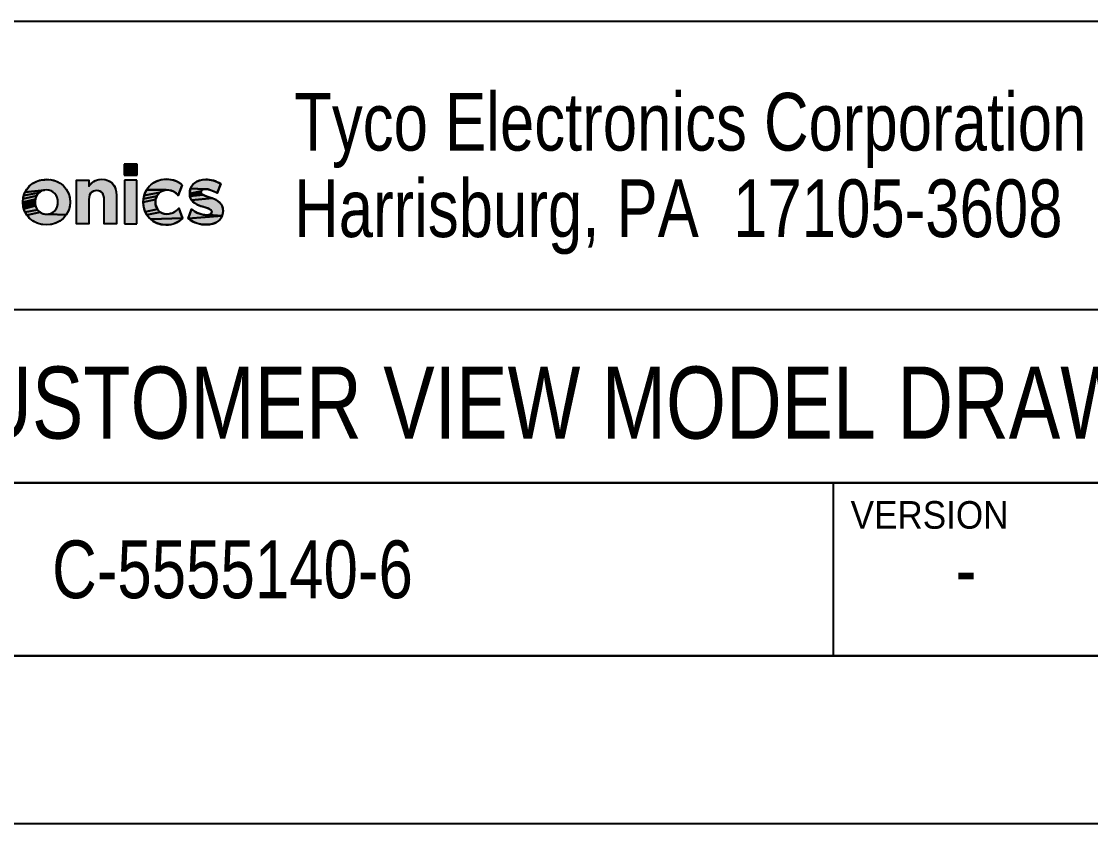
# Model space of a CAD drawing. Extents: x 0 to 420, y 0 to 297.
# Drawn here: x 308.7 to 367.5, y 0 to 44.2 of the extents above; entities that cross this region are included whole.
import ezdxf
from ezdxf.enums import TextEntityAlignment as Align

# ---------------------------------------------------------------- set-up
doc = ezdxf.new("R2010")
doc.units = 0
doc.header["$LTSCALE"] = 23.1
doc.layers.get('0').update_dxf_attribs({"linetype": 'CONTINUOUS'})
doc.layers.add('DRAFT_ENTITY', color=7, linetype='CONTINUOUS')
doc.styles.get("Standard").update_dxf_attribs({"font": 'txt', "width": 0.95})
doc.styles.add('TEXTSTYLE_2', font='txt', dxfattribs={"width": 0.8})

# ---------------------------------------------------------------- blocks, each defined once
blk = doc.blocks.new('TE_H_SMALL_1CPOS_BL0', base_point=(299.304, 35.924))
at = {"linetype": 'CONTINUOUS'}
for points in [[(310.436, 35.412), (310.618, 35.344), (310.785, 35.251), (310.935, 35.135), (311, 35.072), (311.118, 34.927), (311.213, 34.766), (311.282, 34.592), (311.324, 34.408), (311.338, 34.217), (311.324, 34.026), (311.282, 33.842), (311.213, 33.667), (311.118, 33.505), (310.139, 33.553), (310.233, 33.574), (310.32, 33.608), (310.398, 33.654), (310.468, 33.711), (310.529, 33.78), (310.579, 33.86), (310.619, 33.949), (310.647, 34.048), (310.661, 34.153), (310.663, 34.208), (310.656, 34.313), (310.634, 34.414), (310.617, 34.467), (310.575, 34.557), (310.522, 34.639), (310.459, 34.709), (310.386, 34.769), (310.306, 34.816), (310.22, 34.85), (310.127, 34.871), (310.029, 34.878), (309.927, 34.871), (308.854, 34.757), (308.949, 34.919), (309.068, 35.065), (309.139, 35.134), (309.29, 35.251), (309.458, 35.344), (309.64, 35.412), (310.242, 35.454)], [(313.071, 35.468), (313.235, 35.455), (313.38, 35.42), (313.506, 35.363), (313.563, 35.326), (313.616, 35.285), (313.709, 35.187), (313.783, 35.069), (313.84, 34.931), (313.876, 34.77), (313.89, 34.585), (313.89, 34.572), (313.89, 33.011), (313.206, 33.011), (313.206, 34.356), (313.201, 34.451), (313.176, 34.575), (313.133, 34.673), (313.074, 34.748), (312.997, 34.802), (312.904, 34.835), (312.792, 34.847), (312.714, 34.841), (312.613, 34.815), (312.528, 34.767), (312.492, 34.735), (312.46, 34.698), (312.409, 34.609), (312.376, 34.496), (312.365, 34.356), (312.365, 33.011), (311.681, 33.011), (311.681, 35.422), (312.365, 35.422), (312.365, 35.081), (312.437, 35.168), (312.549, 35.278), (312.664, 35.36), (312.786, 35.419), (312.92, 35.455)], [(316.427, 35.455), (316.618, 35.468), (316.831, 35.455), (317.017, 35.42), (317.181, 35.362), (317.328, 35.283), (317.463, 35.18), (317.504, 35.143), (317.289, 34.574), (317.248, 34.622), (317.14, 34.723), (317.025, 34.797), (316.901, 34.848), (316.766, 34.876), (316.614, 34.878), (315.542, 34.884), (315.648, 35.03), (315.774, 35.159), (315.917, 35.267), (316.075, 35.353), (316.245, 35.416)], [(318.797, 35.454), (318.984, 35.442), (319.181, 35.404), (319.259, 35.382), (319.453, 35.309), (319.631, 35.217), (319.436, 34.702), (319.252, 34.8), (319.066, 34.874), (318.909, 34.915), (318.783, 34.928), (317.962, 34.961), (318.019, 35.079), (318.097, 35.182), (318.194, 35.271), (318.313, 35.346), (318.45, 35.402), (318.606, 35.439), (318.778, 35.454)], [(309.668, 34.771), (309.598, 34.713), (308.784, 34.582), (308.854, 34.757), (309.927, 34.871), (309.833, 34.85), (309.746, 34.816)], [(316.173, 34.649), (316.103, 34.54), (315.367, 34.396), (315.406, 34.577), (316.262, 34.74)], [(316.367, 34.81), (316.262, 34.74), (315.406, 34.577), (315.47, 34.749), (315.542, 34.884), (316.614, 34.878), (316.485, 34.856)], [(318.558, 34.842), (318.543, 34.816), (317.915, 34.685), (317.927, 34.83), (317.962, 34.961), (318.721, 34.924), (318.636, 34.902), (318.578, 34.865)], [(318.544, 34.704), (318.58, 34.657), (318.648, 34.609), (317.927, 34.547), (317.918, 34.613), (317.915, 34.685), (318.543, 34.816), (318.532, 34.757)], [(309.447, 34.475), (309.419, 34.376), (308.728, 34.208), (308.742, 34.398), (309.486, 34.564)], [(309.403, 34.217), (309.41, 34.112), (309.431, 34.011), (308.784, 33.832), (308.742, 34.016), (308.728, 34.208), (309.419, 34.376), (309.405, 34.271)], [(309.537, 34.644), (309.486, 34.564), (308.742, 34.398), (308.784, 34.582), (309.598, 34.713)], [(316.08, 34.489), (316.042, 34.358), (315.354, 34.208), (315.367, 34.396), (316.103, 34.54)], [(316.029, 34.217), (316.042, 34.077), (316.08, 33.945), (316.142, 33.825), (315.47, 33.67), (315.406, 33.84), (315.367, 34.021), (315.354, 34.208), (316.042, 34.358)], [(318.766, 34.557), (318.981, 34.483), (319.162, 34.421), (318.015, 34.325), (317.961, 34.428), (317.927, 34.547), (318.648, 34.609)], [(319.335, 34.347), (319.468, 34.269), (319.571, 34.186), (319.649, 34.096), (319.704, 33.996), (319.739, 33.883), (319.748, 33.82), (319.751, 33.753), (319.739, 33.599), (319.705, 33.463), (318.95, 33.504), (319.034, 33.53), (319.091, 33.568), (319.11, 33.592), (319.124, 33.619), (319.135, 33.681), (319.132, 33.71), (319.123, 33.736), (319.087, 33.783), (319.022, 33.828), (318.91, 33.876), (318.711, 33.937), (318.69, 33.943), (318.475, 34.011), (318.314, 34.079), (318.188, 34.152), (318.09, 34.234), (318.015, 34.325), (319.162, 34.421)], [(309.491, 33.867), (309.544, 33.786), (308.853, 33.659), (308.784, 33.832), (309.431, 34.011), (309.449, 33.957)], [(309.608, 33.715), (309.68, 33.656), (308.948, 33.498), (308.853, 33.659), (309.544, 33.786)], [(310.038, 33.546), (310.139, 33.553), (311.118, 33.505), (310.999, 33.359), (310.928, 33.29), (310.777, 33.174), (310.609, 33.08), (310.426, 33.012), (310.232, 32.971), (310.029, 32.956), (309.825, 32.971), (309.631, 33.012), (309.449, 33.08), (309.282, 33.173), (309.132, 33.289), (309.067, 33.353), (308.948, 33.498), (309.68, 33.656), (309.76, 33.608), (309.846, 33.574), (309.939, 33.553)], [(316.201, 33.747), (316.296, 33.661), (315.557, 33.511), (315.47, 33.67), (316.142, 33.825)], [(316.641, 33.546), (316.786, 33.559), (316.925, 33.596), (317.059, 33.657), (317.182, 33.741), (317.289, 33.842), (317.321, 33.88), (317.527, 33.327), (315.769, 33.266), (315.644, 33.395), (315.557, 33.511), (316.296, 33.661), (316.403, 33.597), (316.519, 33.559)], [(318.846, 33.497), (318.95, 33.504), (319.705, 33.463), (317.825, 33.31), (318.018, 33.822), (318.157, 33.718), (318.317, 33.63), (318.491, 33.56), (318.667, 33.514), (318.697, 33.509)], [(317.473, 33.275), (317.444, 33.249), (317.305, 33.143), (317.159, 33.063), (316.999, 33.005), (316.817, 32.969), (316.609, 32.956), (316.42, 32.97), (316.239, 33.008), (316.069, 33.071), (315.911, 33.158), (315.769, 33.266), (317.527, 33.327), (317.514, 33.314)], [(319.65, 33.345), (319.576, 33.243), (319.482, 33.156), (319.367, 33.084), (319.231, 33.028), (319.072, 32.989), (318.889, 32.971), (318.829, 32.97), (318.731, 32.972), (318.532, 32.994), (318.342, 33.039), (318.162, 33.106), (317.99, 33.196), (317.825, 33.31), (319.705, 33.463)]]:
    blk.add_hatch(color=2, dxfattribs=at).paths.add_polyline_path(points)
at = {"color": 2, "linetype": 'CONTINUOUS'}
for p, q in [((315.025, 36.296), (314.305, 36.296)), ((314.305, 36.296), (314.305, 35.688)), ((315.025, 36.296), (314.305, 36.296)), ((314.305, 36.296), (314.305, 35.688)), ((315.025, 35.688), (315.025, 36.296)), ((315.025, 35.688), (315.025, 36.296)), ((314.305, 35.688), (315.025, 35.688)), ((314.305, 35.688), (315.025, 35.688)), ((315.007, 35.422), (314.323, 35.422)), ((314.323, 35.422), (314.323, 33.011)), ((315.007, 35.422), (314.323, 35.422)), ((314.323, 35.422), (314.323, 33.011)), ((315.007, 33.011), (315.007, 35.422)), ((315.007, 33.011), (315.007, 35.422)), ((314.323, 33.011), (315.007, 33.011)), ((314.323, 33.011), (315.007, 33.011))]:
    blk.add_line(p, q, dxfattribs=at)
for points in [[(310.436, 35.412), (310.618, 35.344), (310.785, 35.251), (310.935, 35.135), (311, 35.072), (311.118, 34.927), (311.213, 34.766), (311.282, 34.592), (311.324, 34.408), (311.338, 34.217), (311.324, 34.026), (311.282, 33.842), (311.213, 33.667), (311.118, 33.505), (310.139, 33.553), (310.233, 33.574), (310.32, 33.608), (310.398, 33.654), (310.468, 33.711), (310.529, 33.78), (310.579, 33.86), (310.619, 33.949), (310.647, 34.048), (310.661, 34.153), (310.663, 34.208), (310.656, 34.313), (310.634, 34.414), (310.617, 34.467), (310.575, 34.557), (310.522, 34.639), (310.459, 34.709), (310.386, 34.769), (310.306, 34.816), (310.22, 34.85), (310.127, 34.871), (310.029, 34.878), (309.927, 34.871), (308.854, 34.757), (308.949, 34.919), (309.068, 35.065), (309.139, 35.134), (309.29, 35.251), (309.458, 35.344), (309.64, 35.412), (310.242, 35.454), (310.436, 35.412)], [(313.071, 35.468), (313.235, 35.455), (313.38, 35.42), (313.506, 35.363), (313.563, 35.326), (313.616, 35.285), (313.709, 35.187), (313.783, 35.069), (313.84, 34.931), (313.876, 34.77), (313.89, 34.585), (313.89, 34.572), (313.89, 33.011), (313.206, 33.011), (313.206, 34.356), (313.201, 34.451), (313.176, 34.575), (313.133, 34.673), (313.074, 34.748), (312.997, 34.802), (312.904, 34.835), (312.792, 34.847), (312.714, 34.841), (312.613, 34.815), (312.528, 34.767), (312.492, 34.735), (312.46, 34.698), (312.409, 34.609), (312.376, 34.496), (312.365, 34.356), (312.365, 33.011), (311.681, 33.011), (311.681, 35.422), (312.365, 35.422), (312.365, 35.081), (312.437, 35.168), (312.549, 35.278), (312.664, 35.36), (312.786, 35.419), (312.92, 35.455), (313.071, 35.468)], [(316.427, 35.455), (316.618, 35.468), (316.831, 35.455), (317.017, 35.42), (317.181, 35.362), (317.328, 35.283), (317.463, 35.18), (317.504, 35.143), (317.289, 34.574), (317.248, 34.622), (317.14, 34.723), (317.025, 34.797), (316.901, 34.848), (316.766, 34.876), (316.614, 34.878), (315.542, 34.884), (315.648, 35.03), (315.774, 35.159), (315.917, 35.267), (316.075, 35.353), (316.245, 35.416), (316.427, 35.455)], [(318.797, 35.454), (318.984, 35.442), (319.181, 35.404), (319.259, 35.382), (319.453, 35.309), (319.631, 35.217), (319.436, 34.702), (319.252, 34.8), (319.066, 34.874), (318.909, 34.915), (318.783, 34.928), (317.962, 34.961), (318.019, 35.079), (318.097, 35.182), (318.194, 35.271), (318.313, 35.346), (318.45, 35.402), (318.606, 35.439), (318.778, 35.454), (318.797, 35.454)], [(309.668, 34.771), (309.598, 34.713), (308.784, 34.582), (308.854, 34.757), (309.927, 34.871), (309.833, 34.85), (309.746, 34.816), (309.668, 34.771)], [(316.173, 34.649), (316.103, 34.54), (315.367, 34.396), (315.406, 34.577), (316.262, 34.74), (316.173, 34.649)], [(316.367, 34.81), (316.262, 34.74), (315.406, 34.577), (315.47, 34.749), (315.542, 34.884), (316.614, 34.878), (316.485, 34.856), (316.367, 34.81)], [(318.558, 34.842), (318.543, 34.816), (317.915, 34.685), (317.927, 34.83), (317.962, 34.961), (318.721, 34.924), (318.636, 34.902), (318.578, 34.865), (318.558, 34.842)], [(318.544, 34.704), (318.58, 34.657), (318.648, 34.609), (317.927, 34.547), (317.918, 34.613), (317.915, 34.685), (318.543, 34.816), (318.532, 34.757), (318.544, 34.704)], [(309.447, 34.475), (309.419, 34.376), (308.728, 34.208), (308.742, 34.398), (309.486, 34.564), (309.447, 34.475)], [(309.403, 34.217), (309.41, 34.112), (309.431, 34.011), (308.784, 33.832), (308.742, 34.016), (308.728, 34.208), (309.419, 34.376), (309.405, 34.271), (309.403, 34.217)], [(309.537, 34.644), (309.486, 34.564), (308.742, 34.398), (308.784, 34.582), (309.598, 34.713), (309.537, 34.644)], [(316.08, 34.489), (316.042, 34.358), (315.354, 34.208), (315.367, 34.396), (316.103, 34.54), (316.08, 34.489)], [(316.029, 34.217), (316.042, 34.077), (316.08, 33.945), (316.142, 33.825), (315.47, 33.67), (315.406, 33.84), (315.367, 34.021), (315.354, 34.208), (316.042, 34.358), (316.029, 34.217)], [(318.766, 34.557), (318.981, 34.483), (319.162, 34.421), (318.015, 34.325), (317.961, 34.428), (317.927, 34.547), (318.648, 34.609), (318.766, 34.557)], [(319.335, 34.347), (319.468, 34.269), (319.571, 34.186), (319.649, 34.096), (319.704, 33.996), (319.739, 33.883), (319.748, 33.82), (319.751, 33.753), (319.739, 33.599), (319.705, 33.463), (318.95, 33.504), (319.034, 33.53), (319.091, 33.568), (319.11, 33.592), (319.124, 33.619), (319.135, 33.681), (319.132, 33.71), (319.123, 33.736), (319.087, 33.783), (319.022, 33.828), (318.91, 33.876), (318.711, 33.937), (318.69, 33.943), (318.475, 34.011), (318.314, 34.079), (318.188, 34.152), (318.09, 34.234), (318.015, 34.325), (319.162, 34.421), (319.335, 34.347)], [(309.491, 33.867), (309.544, 33.786), (308.853, 33.659), (308.784, 33.832), (309.431, 34.011), (309.449, 33.957), (309.491, 33.867)], [(309.608, 33.715), (309.68, 33.656), (308.948, 33.498), (308.853, 33.659), (309.544, 33.786), (309.608, 33.715)], [(310.038, 33.546), (310.139, 33.553), (311.118, 33.505), (310.999, 33.359), (310.928, 33.29), (310.777, 33.174), (310.609, 33.08), (310.426, 33.012), (310.232, 32.971), (310.029, 32.956), (309.825, 32.971), (309.631, 33.012), (309.449, 33.08), (309.282, 33.173), (309.132, 33.289), (309.067, 33.353), (308.948, 33.498), (309.68, 33.656), (309.76, 33.608), (309.846, 33.574), (309.939, 33.553), (310.038, 33.546)], [(316.201, 33.747), (316.296, 33.661), (315.557, 33.511), (315.47, 33.67), (316.142, 33.825), (316.201, 33.747)], [(316.641, 33.546), (316.786, 33.559), (316.925, 33.596), (317.059, 33.657), (317.182, 33.741), (317.289, 33.842), (317.321, 33.88), (317.527, 33.327), (315.769, 33.266), (315.644, 33.395), (315.557, 33.511), (316.296, 33.661), (316.403, 33.597), (316.519, 33.559), (316.641, 33.546)], [(318.846, 33.497), (318.95, 33.504), (319.705, 33.463), (317.825, 33.31), (318.018, 33.822), (318.157, 33.718), (318.317, 33.63), (318.491, 33.56), (318.667, 33.514), (318.697, 33.509), (318.846, 33.497)], [(317.473, 33.275), (317.444, 33.249), (317.305, 33.143), (317.159, 33.063), (316.999, 33.005), (316.817, 32.969), (316.609, 32.956), (316.42, 32.97), (316.239, 33.008), (316.069, 33.071), (315.911, 33.158), (315.769, 33.266), (317.527, 33.327), (317.514, 33.314), (317.473, 33.275)], [(319.65, 33.345), (319.576, 33.243), (319.482, 33.156), (319.367, 33.084), (319.231, 33.028), (319.072, 32.989), (318.889, 32.971), (318.829, 32.97), (318.731, 32.972), (318.532, 32.994), (318.342, 33.039), (318.162, 33.106), (317.99, 33.196), (317.825, 33.31), (319.705, 33.463), (319.65, 33.345)]]:
    blk.add_lwpolyline(points, dxfattribs=at)
for points, knots in [([(310.038, 35.468), (309.286, 35.468), (308.728, 34.905), (308.728, 34.208), (308.728, 33.51), (309.282, 32.956), (310.029, 32.956), (310.78, 32.956), (311.338, 33.519), (311.338, 34.217), (311.338, 34.914), (310.785, 35.468), (310.038, 35.468)], [0, 0, 0, 0, 1, 1, 1, 2, 2, 2, 3, 3, 3, 4, 4, 4, 4]), ([(310.038, 35.468), (309.286, 35.468), (308.728, 34.905), (308.728, 34.208), (308.728, 33.51), (309.282, 32.956), (310.029, 32.956), (310.78, 32.956), (311.338, 33.519), (311.338, 34.217), (311.338, 34.914), (310.785, 35.468), (310.038, 35.468)], [0, 0, 0, 0, 1, 1, 1, 2, 2, 2, 3, 3, 3, 4, 4, 4, 4]), ([(313.071, 35.468), (312.724, 35.468), (312.522, 35.283), (312.365, 35.081), (312.365, 35.081), (312.365, 35.422), (312.365, 35.422), (312.365, 35.422), (311.681, 35.422), (311.681, 35.422), (311.681, 35.422), (311.681, 33.011), (311.681, 33.011), (311.681, 33.011), (312.365, 33.011), (312.365, 33.011), (312.365, 33.011), (312.365, 34.356), (312.365, 34.356), (312.365, 34.68), (312.531, 34.847), (312.792, 34.847), (313.053, 34.847), (313.206, 34.68), (313.206, 34.356), (313.206, 34.356), (313.206, 33.011), (313.206, 33.011), (313.206, 33.011), (313.89, 33.011), (313.89, 33.011), (313.89, 33.011), (313.89, 34.572), (313.89, 34.572), (313.89, 35.126), (313.589, 35.468), (313.071, 35.468)], [0, 0, 0, 0, 1, 1, 1, 2, 2, 2, 3, 3, 3, 4, 4, 4, 5, 5, 5, 6, 6, 6, 7, 7, 7, 8, 8, 8, 9, 9, 9, 10, 10, 10, 11, 11, 11, 12, 12, 12, 12]), ([(313.071, 35.468), (312.724, 35.468), (312.522, 35.283), (312.365, 35.081), (312.365, 35.081), (312.365, 35.422), (312.365, 35.422), (312.365, 35.422), (311.681, 35.422), (311.681, 35.422), (311.681, 35.422), (311.681, 33.011), (311.681, 33.011), (311.681, 33.011), (312.365, 33.011), (312.365, 33.011), (312.365, 33.011), (312.365, 34.356), (312.365, 34.356), (312.365, 34.68), (312.531, 34.847), (312.792, 34.847), (313.053, 34.847), (313.206, 34.68), (313.206, 34.356), (313.206, 34.356), (313.206, 33.011), (313.206, 33.011), (313.206, 33.011), (313.89, 33.011), (313.89, 33.011), (313.89, 33.011), (313.89, 34.572), (313.89, 34.572), (313.89, 35.126), (313.589, 35.468), (313.071, 35.468)], [0, 0, 0, 0, 1, 1, 1, 2, 2, 2, 3, 3, 3, 4, 4, 4, 5, 5, 5, 6, 6, 6, 7, 7, 7, 8, 8, 8, 9, 9, 9, 10, 10, 10, 11, 11, 11, 12, 12, 12, 12]), ([(317.527, 33.327), (317.523, 33.322), (317.519, 33.318), (317.514, 33.314), (317.501, 33.3), (317.487, 33.287), (317.473, 33.275), (317.264, 33.084), (317.01, 32.956), (316.609, 32.956), (315.885, 32.956), (315.354, 33.514), (315.354, 34.208), (315.354, 34.901), (315.88, 35.468), (316.618, 35.468), (317.022, 35.468), (317.292, 35.347), (317.504, 35.143), (317.504, 35.143), (317.289, 34.574), (317.289, 34.574), (317.136, 34.761), (316.927, 34.9), (316.614, 34.878), (316.273, 34.855), (316.029, 34.577), (316.029, 34.217), (316.029, 33.843), (316.299, 33.546), (316.641, 33.546), (316.96, 33.546), (317.2, 33.726), (317.321, 33.88), (317.321, 33.88), (317.527, 33.327), (317.527, 33.327)], [0, 0, 0, 0, 1, 1, 1, 2, 2, 2, 3, 3, 3, 4, 4, 4, 5, 5, 5, 6, 6, 6, 7, 7, 7, 8, 8, 8, 9, 9, 9, 10, 10, 10, 11, 11, 11, 12, 12, 12, 12]), ([(317.527, 33.327), (317.523, 33.322), (317.519, 33.318), (317.514, 33.314), (317.501, 33.3), (317.487, 33.287), (317.473, 33.275), (317.264, 33.084), (317.01, 32.956), (316.609, 32.956), (315.885, 32.956), (315.354, 33.514), (315.354, 34.208), (315.354, 34.901), (315.88, 35.468), (316.618, 35.468), (317.022, 35.468), (317.292, 35.347), (317.504, 35.143), (317.504, 35.143), (317.289, 34.574), (317.289, 34.574), (317.136, 34.761), (316.927, 34.9), (316.614, 34.878), (316.273, 34.855), (316.029, 34.577), (316.029, 34.217), (316.029, 33.843), (316.299, 33.546), (316.641, 33.546), (316.96, 33.546), (317.2, 33.726), (317.321, 33.88), (317.321, 33.88), (317.527, 33.327), (317.527, 33.327)], [0, 0, 0, 0, 1, 1, 1, 2, 2, 2, 3, 3, 3, 4, 4, 4, 5, 5, 5, 6, 6, 6, 7, 7, 7, 8, 8, 8, 9, 9, 9, 10, 10, 10, 11, 11, 11, 12, 12, 12, 12]), ([(319.436, 34.702), (319.198, 34.842), (318.959, 34.928), (318.783, 34.928), (318.617, 34.928), (318.532, 34.856), (318.532, 34.757), (318.532, 34.433), (319.751, 34.541), (319.751, 33.753), (319.751, 33.213), (319.351, 32.97), (318.829, 32.97), (318.491, 32.97), (318.144, 33.059), (317.825, 33.31), (317.825, 33.31), (318.018, 33.822), (318.018, 33.822), (318.279, 33.599), (318.621, 33.497), (318.846, 33.497), (319.045, 33.497), (319.135, 33.568), (319.135, 33.681), (319.135, 34.023), (317.915, 33.839), (317.915, 34.685), (317.915, 35.18), (318.311, 35.454), (318.797, 35.454), (319.078, 35.454), (319.381, 35.367), (319.631, 35.217), (319.631, 35.217), (319.436, 34.702), (319.436, 34.702)], [0, 0, 0, 0, 1, 1, 1, 2, 2, 2, 3, 3, 3, 4, 4, 4, 5, 5, 5, 6, 6, 6, 7, 7, 7, 8, 8, 8, 9, 9, 9, 10, 10, 10, 11, 11, 11, 12, 12, 12, 12]), ([(319.436, 34.702), (319.198, 34.842), (318.959, 34.928), (318.783, 34.928), (318.617, 34.928), (318.532, 34.856), (318.532, 34.757), (318.532, 34.433), (319.751, 34.541), (319.751, 33.753), (319.751, 33.213), (319.351, 32.97), (318.829, 32.97), (318.491, 32.97), (318.144, 33.059), (317.825, 33.31), (317.825, 33.31), (318.018, 33.822), (318.018, 33.822), (318.279, 33.599), (318.621, 33.497), (318.846, 33.497), (319.045, 33.497), (319.135, 33.568), (319.135, 33.681), (319.135, 34.023), (317.915, 33.839), (317.915, 34.685), (317.915, 35.18), (318.311, 35.454), (318.797, 35.454), (319.078, 35.454), (319.381, 35.367), (319.631, 35.217), (319.631, 35.217), (319.436, 34.702), (319.436, 34.702)], [0, 0, 0, 0, 1, 1, 1, 2, 2, 2, 3, 3, 3, 4, 4, 4, 5, 5, 5, 6, 6, 6, 7, 7, 7, 8, 8, 8, 9, 9, 9, 10, 10, 10, 11, 11, 11, 12, 12, 12, 12]), ([(310.038, 33.546), (309.659, 33.546), (309.403, 33.852), (309.403, 34.217), (309.403, 34.577), (309.637, 34.878), (310.029, 34.878), (310.407, 34.878), (310.663, 34.572), (310.663, 34.208), (310.663, 33.847), (310.429, 33.546), (310.038, 33.546)], [0, 0, 0, 0, 1, 1, 1, 2, 2, 2, 3, 3, 3, 4, 4, 4, 4]), ([(310.038, 33.546), (309.659, 33.546), (309.403, 33.852), (309.403, 34.217), (309.403, 34.577), (309.637, 34.878), (310.029, 34.878), (310.407, 34.878), (310.663, 34.572), (310.663, 34.208), (310.663, 33.847), (310.429, 33.546), (310.038, 33.546)], [0, 0, 0, 0, 1, 1, 1, 2, 2, 2, 3, 3, 3, 4, 4, 4, 4])]:
    blk.add_open_spline(points, degree=3, knots=knots, dxfattribs=at)
for points in [[(315.025, 35.688), (314.305, 35.688), (315.025, 36.296), (314.305, 36.296)], [(310.038, 35.468), (310.242, 35.454), (309.834, 35.454), (309.64, 35.412)], [(315.007, 33.011), (314.323, 33.011), (315.007, 35.422), (314.323, 35.422)], [(318.783, 34.928), (318.721, 34.924), (317.962, 34.961)]]:
    blk.add_solid(points, dxfattribs=at)

msp = doc.modelspace()

# ---------------------------------------------------------------- linework, layer by layer
at = {"color": 7, "linetype": 'CONTINUOUS'}
for p, q in [((409.209, 44.159), (273.439, 44.159)), ((409.209, 18.759), (273.439, 18.759)), ((353.334, 18.759), (353.334, 9.234)), ((409.209, 9.234), (17.784, 9.234)), ((0, 0), (420, 0))]:
    msp.add_line(p, q, dxfattribs=at)
at = {"color": 2, "linetype": 'CONTINUOUS'}
for p, q in [((287.209, 18.759), (409.209, 18.759)), ((353.334, 18.759), (353.334, 9.234)), ((287.209, 9.234), (409.209, 9.234))]:
    msp.add_line(p, q, dxfattribs=at)
at = {"layer": 'DRAFT_ENTITY', "color": 7, "linetype": 'CONTINUOUS'}
msp.add_line((409.209, 28.285), (273.439, 28.285), dxfattribs=at)

# ---------------------------------------------------------------- block references
at = {"color": 2, "linetype": 'CONTINUOUS'}
msp.add_blockref('TE_H_SMALL_1CPOS_BL0', (299.304, 35.924), dxfattribs=at)

# ---------------------------------------------------------------- texts
at = {"color": 2, "linetype": 'CONTINUOUS', "style": 'TEXTSTYLE_2', "width": 0.8}
for s, p in [('Tyco Electronics Corporation', (323.668, 37.048)), ('Harrisburg, PA  17105-3608', (323.668, 32.285))]:
    msp.add_text(s, height=3.175, dxfattribs=at).set_placement(p)
for s, height, p in [('CUSTOMER VIEW MODEL DRAWING', 3.968, (340.245, 21.192)), ('C-5555140-6', 3.18, (320.272, 12.407)), ('-', 3.18, (360.647, 12.407))]:
    msp.add_text(s, height=height, dxfattribs=at).set_placement(p, align=Align.CENTER)
at = {"color": 2, "linetype": 'CONTINUOUS', "width": 0.95}
msp.add_text('VERSION', height=1.52, dxfattribs=at).set_placement((354.296, 16.233))

doc.saveas('drawing.dxf')
